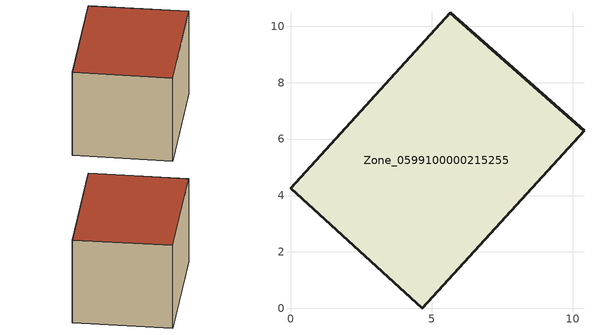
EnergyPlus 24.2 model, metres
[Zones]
Zone_0599100000215255
 floor ground (C_G): 10.4,6.29 4.67,0 0,4.26 5.66,10.48 z3.07
 wall outside (C_F): 10.4,6.29 5.66,10.48 0,4.26 4.67,0 10.4,6.29 z3.07:9.05
 roof outside (C_R): 4.67,0 10.4,6.29 5.66,10.48 0,4.26 z9.05
[BUILDING]
Pand.0599100000215255: North Axis=0; Terrain=City; Loads Convergence Tolerance Value=0.04; Temperature Convergence Tolerance Value=0.4; Solar Distribution=FullExterior; Maximum Number of Warmup Days=25; Minimum Number of Warmup Days=1
[Site:Location]
Rotterdam.The.Hague.AP_ZH_NLD Design_Conditions: Latitude=51.96; Longitude=4.45; Time Zone=1; Elevation=-4.5
[SITE:GROUNDTEMPERATURE:BUILDINGSURFACE]
18, 18, 18, 18, 18, 18, 18, 18, 18, 18, 18, 18
[MATERIAL] Thermal Absorptance=0.9; Solar Absorptance=0.7; Visible Absorptance=0.7
Name | Roughness | Thickness | Conductivity | Density | Specific Heat
G.TC.1946-1964 | MediumSmooth | 0.15 | 1 | 540 | 1210
F.TC.1946-1964 | Rough | 0.3 | 0.857143 | 1920 | 840
R.TC.1946-1964 | MediumRough | 0.2 | 0.235294 | 1500 | 1000
[CONSTRUCTION]
C_G: G.TC.1946-1964
C_F: F.TC.1946-1964
C_R: R.TC.1946-1964
[ZONE]
Zone_0599100000215255: Type=1; Multiplier=1; Ceiling Height=Autocalculate; Volume=Autocalculate; Floor Area=autocalculate; Part of Total Floor Area=Yes
[ZONEINFILTRATION:DESIGNFLOWRATE]
Infil_Zone_0599100000215255: Zone or ZoneList or Space or SpaceList=Zone_0599100000215255; Schedule=AlwaysOn; Design Flow Rate Calculation Method=Flow/Area; Flow Rate per Floor Area=0.003; Constant Term Coefficient=1; Temperature Term Coefficient=0; Velocity Term Coefficient=0; Velocity Squared Term Coefficient=0
[HVACTEMPLATE:ZONE:IDEALLOADSAIRSYSTEM]
Zone_0599100000215255: Maximum Heating Supply Air Temperature=50; Minimum Cooling Supply Air Temperature=13; Maximum Heating Supply Air Humidity Ratio=0.0156; Minimum Cooling Supply Air Humidity Ratio=0.0077; Heating Limit=NoLimit; Cooling Limit=NoLimit; Dehumidification Control Type=ConstantSensibleHeatRatio; Cooling Sensible Heat Ratio=0.7; Dehumidification Setpoint=60; Humidification Control Type=None; Humidification Setpoint=30; Outdoor Air Method=None; Outdoor Air Flow Rate per Person=0.00944; Outdoor Air Flow Rate per Zone Floor Area=0; Outdoor Air Flow Rate per Zone=0; Demand Controlled Ventilation Type=None; Outdoor Air Economizer Type=NoEconomizer; Heat Recovery Type=None; Sensible Heat Recovery Effectiveness=0.7; Latent Heat Recovery Effectiveness=0.65
[ZONECONTROL:THERMOSTAT]
ThermostatControl_Zone_0599100000215255: Zone or ZoneList=Zone_0599100000215255; Control Type Schedule=DualSetpointControlType; Control 1=Thermostat_Zone_0599100000215255; Temperature Difference Between Cutout And Setpoint=0
[THERMOSTATSETPOINT:DUALSETPOINT]
Thermostat_Zone_0599100000215255: Heating Setpoint Temperature Schedule=HeatingSetpoint_Zone_0599100000215255; Cooling Setpoint Temperature Schedule=CoolingSetpoint_Zone_0599100000215255
[SCHEDULE:COMPACT]
HeatingSetpoint_Zone_0599100000215255: Through: 12/31, For: AllDays, Until: 24:00, 21
CoolingSetpoint_Zone_0599100000215255: Through: 12/31, For: AllDays, Until: 24:00, 24
DualSetpointControlType: Through: 12/31, For: AllDays, Until: 24:00, 4
AlwaysOn: Through: 12/31, For: AllDays, Until: 24:00, 1
